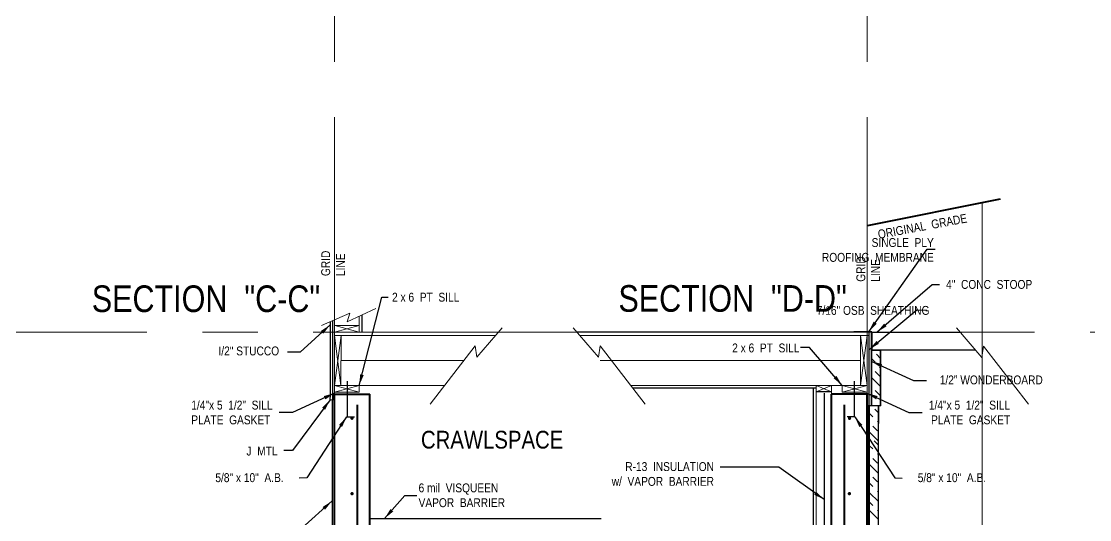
# Model space of a CAD drawing. Header units: inches. Extents: x 2775 to 28360, y 1488 to 9823.
# Drawn here: x 11702.7 to 11943.4, y 2059.6 to 2171.8 of the extents above; entities that cross this region are included whole.
import ezdxf

# ---------------------------------------------------------------- set-up
doc = ezdxf.new("R2010")
doc.units = ezdxf.units.IN
doc.header["$LTSCALE"] = 0.5
doc.header["$MEASUREMENT"] = 0
doc.linetypes.add('CENTER', pattern=[2, 1.25, -0.25, 0.25, -0.25])
for name, color, linetype, lineweight in [('CONCRETE', 7, 'CONTINUOUS', 30), ('FOUNDATION', 7, 'CONTINUOUS', 40), ('FOUNDATION TEXT', 7, 'CONTINUOUS', 9), ('LAYOUT', 6, 'CONTINUOUS', 9)]:
    doc.layers.add(name, color=color, linetype=linetype, lineweight=lineweight)
doc.layers.add('INSULATION', color=30, linetype='CONTINUOUS')
doc.styles.add('ARCHENT', font='technical.ttf', dxfattribs={"height": 2})
doc.linetypes.add('BATTING', pattern='A,0.0001,-0.1,[134,ltypeshp.shx,S=0.1,R=0,X=-0.1,Y=0],-0.2,[134,ltypeshp.shx,S=0.1,R=180,X=0.1,Y=0],-0.1', length=0.4001)
doc.dimstyles.new('ARCHENTLTD', dxfattribs={"dimtxt": 12, "dimasz": 6, "dimexe": 9, "dimexo": 3, "dimgap": 1, "dimtad": 0, "dimdec": 4, "dimzin": 1, "dimdsep": 46, "dimlunit": 4, "dimtxsty": 'ARCHENT', "dimcen": 6, "dimaunit": 1, "dimadec": 5, "dimazin": 0, "dimtfac": 1, "dimtdec": 4, "dimtofl": 0, "dimtmove": 0, "dimatfit": 3, "dimfxl": 1, "dimfrac": 2, "dimtolj": 1, "dimtzin": 0, "dimarcsym": 0})

msp = doc.modelspace()

# ---------------------------------------------------------------- linework, layer by layer
at = {"layer": 'CONCRETE', "color": 7, "linetype": 'Continuous', "lineweight": 20}
msp.add_line((11919.18515, 2130.99154), (11919.18515, 1982.7965), dxfattribs=at)
at = {"layer": 'CONCRETE', "color": 7, "lineweight": 9, "ltscale": 0.25}
for p, q in [((11770.32839, 2103.31399), (11776.72552, 2106.06373)), ((11776.05603, 2104.13144), (11782.52774, 2107.10415)), ((11776.72552, 2106.06373), (11776.05603, 2104.13144)), ((11773.21116, 2101.79677), (11778.80693, 2103.31006)), ((11773.32179, 2103.3078), (11778.80693, 2101.79838)), ((11805.33491, 2096.1504), (11811.0111, 2102.79899)), ((11832.69491, 2096.1504), (11827.01871, 2102.79899)), ((11919.04771, 2096.13184), (11913.37152, 2102.78043)), ((11794.78972, 2085.59008), (11804.94343, 2098.69253)), ((11804.94343, 2098.69253), (11805.33491, 2096.1504)), ((11833.08638, 2098.69253), (11832.69491, 2096.1504)), ((11843.24009, 2085.59008), (11833.08638, 2098.69253)), ((11919.43919, 2098.67397), (11919.04771, 2096.13184)), ((11929.5929, 2085.57152), (11919.43919, 2098.67397)), ((11773.21109, 2088.29677), (11778.80686, 2089.81006)), ((11773.21109, 2089.8078), (11778.80686, 2088.29838)), ((11893.21116, 2088.29677), (11887.61539, 2089.81006)), ((11893.21116, 2089.8078), (11887.61539, 2088.29838))]:
    msp.add_line(p, q, dxfattribs=at)
at = {"layer": 'CONCRETE', "color": 7, "linetype": 'Continuous', "lineweight": 30, "ltscale": 0.25}
for p, q in [((11772.27416, 2104.19791), (11772.27416, 2087.18714)), ((11772.71109, 2086.56214), (11772.71109, 2042.2914))]:
    msp.add_line(p, q, dxfattribs=at)
at = {"layer": 'CONCRETE', "color": 7, "linetype": 'Continuous', "ltscale": 1.5}
for p, q in [((11772.77416, 2104.41283), (11772.77416, 2086.56214)), ((11893.64809, 2101.79691), (11893.64809, 2085.2965)), ((11894.14809, 2101.79677), (11894.14809, 2085.2965)), ((11894.27309, 2101.85927), (11894.27309, 2097.73454)), ((11885.23702, 2088.33642), (11881.75861, 2088.33642))]:
    msp.add_line(p, q, dxfattribs=at)
at = {"layer": 'CONCRETE', "color": 7, "lineweight": 20, "ltscale": 0.25}
for p, q in [((11773.21109, 2088.04677), (11773.21109, 2104.55309)), ((11778.80334, 2101.79838), (11778.80686, 2105.39501)), ((11774.68045, 2089.80821), (11774.71131, 2101.0472)), ((11891.7418, 2089.80821), (11891.71095, 2101.0472)), ((11893.21116, 2088.04677), (11893.21116, 2101.04689)), ((11778.80686, 2088.29838), (11778.80686, 2089.80938)), ((11887.61539, 2088.29838), (11887.61539, 2089.80938))]:
    msp.add_line(p, q, dxfattribs=at)
at = {"layer": 'CONCRETE', "color": 7, "lineweight": 30, "ltscale": 0.25}
msp.add_line((11779.43186, 2101.79856), (11779.43186, 2105.68209), dxfattribs=at)
at = {"layer": 'CONCRETE', "color": 7, "linetype": 'Continuous', "lineweight": 9, "ltscale": 0.125}
for p, q in [((11773.21116, 2101.79677), (11810.16455, 2101.80741)), ((11773.21138, 2101.04677), (11809.52408, 2101.05723)), ((11893.64809, 2101.04691), (11828.49875, 2101.06541)), ((11881.75861, 2089.81103), (11885.23702, 2088.33642)), ((11885.23702, 2089.81005), (11881.75861, 2088.33642)), ((11773.21109, 2088.29677), (11778.80686, 2088.29856)), ((11893.21116, 2088.29677), (11887.61539, 2088.29856))]:
    msp.add_line(p, q, dxfattribs=at)
at = {"layer": 'CONCRETE', "color": 7, "linetype": 'Continuous', "lineweight": 20, "ltscale": 0.125}
for p, q in [((11773.32179, 2103.3078), (11778.80693, 2103.30938)), ((11773.21109, 2089.8078), (11798.06367, 2089.81482)), ((11893.21116, 2089.8078), (11839.95993, 2089.82283)), ((11881.75861, 1995.25644), (11881.75861, 2089.81103)), ((11773.21109, 2086.56214), (11772.27416, 2086.56214))]:
    msp.add_line(p, q, dxfattribs=at)
at = {"layer": 'CONCRETE', "color": 7, "linetype": 'Continuous', "lineweight": 30, "ltscale": 0.125}
for p, q in [((11894.14809, 2101.79677), (11827.85828, 2101.81559)), ((11776.077, 2090.75541), (11776.077, 2082.75541)), ((11881.75861, 2089.18603), (11840.44438, 2089.1977)), ((11890.34525, 2090.75541), (11890.34525, 2082.75541)), ((11772.27416, 2086.56214), (11772.27416, 2087.06214)), ((11776.077, 2082.75541), (11777.71866, 2082.75541)), ((11890.34525, 2082.75541), (11888.7036, 2082.75541))]:
    msp.add_line(p, q, dxfattribs=at)
at = {"layer": 'CONCRETE', "lineweight": 30, "ltscale": 1.5}
for p, q in [((11894.27309, 2101.85927), (11890.27309, 2101.85927)), ((11894.27309, 2101.79677), (11914.21109, 2101.79704)), ((11894.27309, 2097.79704), (11917.62607, 2097.79704)), ((11781.21109, 2059.79677), (11833.33588, 2059.79677))]:
    msp.add_line(p, q, dxfattribs=at)
at = {"layer": 'CONCRETE', "lineweight": 20, "ltscale": 1.5}
for p, q in [((11894.21059, 2085.234), (11894.21059, 2101.79677)), ((11894.27309, 2097.73454), (11896.34319, 2097.73454)), ((11896.28069, 2097.67204), (11894.27309, 2097.67204)), ((11894.27309, 2085.2965), (11894.27309, 2097.67204)), ((11896.34319, 2097.73454), (11896.34319, 2085.234)), ((11885.21116, 2087.79677), (11885.21173, 2089.81006)), ((11893.53069, 2085.234), (11894.21059, 2085.234)), ((11893.78069, 2085.1715), (11895.78069, 2085.1715)), ((11896.34319, 2085.234), (11895.84319, 2085.234)), ((11895.84319, 2085.234), (11895.84319, 2081.234))]:
    msp.add_line(p, q, dxfattribs=at)
at = {"layer": 'CONCRETE', "lineweight": 9, "ltscale": 1.5}
for p, q in [((11774.71131, 2101.0472), (11773.21109, 2089.8078)), ((11773.21138, 2101.04677), (11774.68045, 2089.80821)), ((11891.71095, 2101.0472), (11893.21116, 2089.8078)), ((11893.21087, 2101.04677), (11891.7418, 2089.80821))]:
    msp.add_line(p, q, dxfattribs=at)
at = {"layer": 'CONCRETE', "color": 7, "linetype": 'Continuous', "ltscale": 0.25}
for p, q in [((11896.28062, 2095.90317), (11895.32999, 2096.8538)), ((11896.28069, 2085.2965), (11896.28069, 2097.67204)), ((11895.0246, 2095.03787), (11894.28062, 2095.78185)), ((11896.28062, 2093.78185), (11896.08526, 2093.97721)), ((11896.28062, 2089.53921), (11894.28062, 2091.53921)), ((11896.08526, 2091.85589), (11895.0246, 2092.91655)), ((11896.08526, 2087.61324), (11895.0246, 2088.6739)), ((11895.78069, 2083.61795), (11894.94142, 2084.45722)), ((11895.78069, 1989.2965), (11895.78069, 2085.1715)), ((11894.5246, 2082.75263), (11893.78062, 2083.49662)), ((11894.52468, 2082.75264), (11893.78069, 2083.49663)), ((11895.58526, 2079.57065), (11894.5246, 2080.63131)), ((11895.78062, 2081.49662), (11895.58526, 2081.69197)), ((11895.78062, 2077.25398), (11893.78062, 2079.25398)), ((11895.78062, 2076.34586), (11894.82999, 2077.29649)), ((11894.5246, 2075.48056), (11893.78062, 2076.22454)), ((11895.58526, 2072.29858), (11894.5246, 2073.35924)), ((11895.78062, 2074.22454), (11895.58526, 2074.4199)), ((11895.78062, 2069.9819), (11893.78062, 2071.9819)), ((11894.5246, 2066.99528), (11893.78062, 2067.73926)), ((11895.58526, 2068.05594), (11894.5246, 2069.1166)), ((11895.78062, 2063.61794), (11893.78062, 2065.61794)), ((11895.78062, 2065.73926), (11895.58526, 2065.93462)), ((11894.5246, 2062.75263), (11893.78062, 2063.49662)), ((11895.78062, 2059.61794), (11893.78062, 2061.61794)), ((11895.78062, 2061.49662), (11895.58526, 2061.69197))]:
    msp.add_line(p, q, dxfattribs=at)
at = {"layer": 'CONCRETE', "color": 7, "linetype": 'Continuous', "lineweight": 30}
msp.add_line((11881.13361, 1993.7965), (11881.13361, 2089.18621), dxfattribs=at)
at = {"layer": 'CONCRETE', "color": 7, "linetype": 'Continuous', "lineweight": 40, "ltscale": 0.15}
for p, q in [((11778.3775, 2085.41617), (11778.3775, 2012.78701)), ((11888.04475, 2085.46468), (11888.04475, 1988.7965))]:
    msp.add_line(p, q, dxfattribs=at)
at = {"layer": 'CONCRETE', "color": 7, "linetype": 'Continuous', "lineweight": 20, "ltscale": 0.25}
for p, q in [((11893.21116, 2085.2965), (11893.64809, 2085.2965)), ((11893.64809, 2085.2965), (11894.14809, 2085.2965)), ((11893.78069, 2085.1715), (11893.78069, 1989.2965)), ((11894.27309, 2085.2965), (11896.28069, 2085.2965))]:
    msp.add_line(p, q, dxfattribs=at)
at = {"layer": 'CONCRETE', "linetype": 'Continuous', "lineweight": 25, "ltscale": 0.25}
msp.add_line((11893.53069, 2085.234), (11893.53069, 1989.2965), dxfattribs=at)
at = {"layer": 'CONCRETE', "color": 1, "linetype": 'Continuous', "ltscale": 1.5, "const_width": 0.375}
for points in [[(11777.3458, 2082.41427, -1), (11776.9708, 2082.41427, -1)], [(11889.07645, 2082.41427, 1), (11889.45145, 2082.41427, 1)], [(11777.37503, 2065.41427, -1), (11777.00003, 2065.41427, -1)], [(11889.04722, 2065.41427, 1), (11889.42222, 2065.41427, 1)]]:
    msp.add_lwpolyline(points, format="xyb", close=True, dxfattribs=at)
at = {"layer": 'FOUNDATION', "color": 6, "ltscale": 1.5}
msp.add_line((11923.21123, 2131.79675), (11893.21123, 2125.79675), dxfattribs=at)
at = {"layer": 'FOUNDATION', "ltscale": 1.5}
for p, q in [((11773.21109, 2087.79677), (11781.21109, 2087.79677)), ((11773.21109, 2011.79676), (11773.21109, 2087.79677)), ((11781.21109, 2011.79676), (11781.21109, 2087.79677)), ((11885.21116, 1988.7965), (11885.21116, 2087.79677)), ((11893.21116, 2087.79677), (11885.21116, 2087.79677)), ((11893.21116, 1988.7965), (11893.21116, 2087.79677))]:
    msp.add_line(p, q, dxfattribs=at)
at = {"layer": 'INSULATION', "linetype": 'BATTING', "lineweight": 9, "ltscale": 25}
for p, q in [((11774.71131, 2095.44628), (11802.42776, 2095.44628)), ((11891.71095, 2095.44628), (11833.08638, 2095.44628))]:
    msp.add_line(p, q, dxfattribs=at)
at = {"layer": 'INSULATION', "linetype": 'BATTING', "ltscale": 8}
msp.add_line((11883.53132, 2088.08991), (11883.4995, 1995.25644), dxfattribs=at)
at = {"layer": 'LAYOUT', "color": 1, "linetype": 'CENTER', "lineweight": 9, "ltscale": 100}
for p, q in [((11773.21109, 1487.75827), (11773.21109, 2432.3433)), ((11893.21109, 1487.75827), (11893.21109, 2432.3433)), ((11268.46182, 2101.79677), (14912.48077, 2101.79677))]:
    msp.add_line(p, q, dxfattribs=at)

# ---------------------------------------------------------------- texts
at = {"layer": 'CONCRETE', "color": 7, "linetype": 'Continuous', "lineweight": 9, "ltscale": 0.125, "style": 'ARCHENT'}
for s, insert, char_height, attachment_point in [('SINGLE  PLY\\PROOFING  MEMBRANE', (11908.24876, 2122.99513), 2, 3), ('4"  CONC  STOOP', (11930.42617, 2113.56791), 2, 3), ('SECTION  "C-C"', (11718.55898, 2112.34003), 6, 1), ('SECTION  "D-D"', (11837.20553, 2112.40254), 6, 1), ('7/16" OSB  SHEATHING', (11907.27709, 2107.71104), 2, 3), ('I/2" STUCCO', (11747.0951, 2098.57393), 2, 1), ('1/2" WONDERBOARD', (11932.80387, 2092.03929), 2, 3), ('1/4"x 5  1/2"  SILL  \\PPLATE  GASKET', (11740.97035, 2086.37106), 2, 1), ('1/4"x 5  1/2"  SILL  \\PPLATE  GASKET', (11925.4519, 2086.37106), 2, 3), ('J  MTL', (11753.39644, 2076.01669), 2, 1), ('5/8" x 10"  A.B.', (11746.39399, 2070.01817), 2, 1), ('5/8" x 10"  A.B.', (11920.02826, 2070.01817), 2, 3)]:
    msp.add_mtext(s, dxfattribs=dict(at, insert=insert, char_height=char_height, attachment_point=attachment_point))
at = {"layer": 'CONCRETE', "color": 7, "linetype": 'Continuous', "lineweight": 9, "ltscale": 0.125, "char_height": 2, "attachment_point": 1, "rotation": 90, "style": 'ARCHENT'}
for insert in [(11770.24946, 2114.44719), (11890.80692, 2113.16824)]:
    msp.add_mtext('GRID\\PLINE', dxfattribs=dict(at, insert=insert))
at = {"layer": 'CONCRETE', "color": 7, "linetype": 'Continuous', "lineweight": 9, "ltscale": 0.125, "style": 'ARCHENT'}
for s, insert, char_height, width, attachment_point in [('2 x 6  PT  SILL', (11786.20329, 2110.69002), 2, 19.8125, 1), ('2 x 6  PT  SILL', (11877.98715, 2099.24921), 2, 19.8125, 3), ('CRAWLSPACE', (11792.71553, 2079.57469), 4, 36.0625, 1), ('6 mil  VISQUEEN  \\PVAPOR  BARRIER', (11792.1763, 2067.71527), 2, 36.0625, 1)]:
    msp.add_mtext(s, dxfattribs=dict(at, insert=insert, char_height=char_height, width=width, attachment_point=attachment_point))
at = {"layer": 'CONCRETE', "color": 7, "linetype": 'Continuous', "lineweight": 9, "ltscale": 0.15, "insert": (11858.72827, 2072.51009), "char_height": 2, "attachment_point": 3, "style": 'ARCHENT'}
msp.add_mtext('R-13  INSULATION  \\Pw/  VAPOR  BARRIER', dxfattribs=at)
at = {"layer": 'FOUNDATION TEXT', "color": 7, "linetype": 'Continuous', "lineweight": 9, "ltscale": 0.125, "insert": (11915.5223, 2128.51424), "char_height": 2, "width": 22.375, "attachment_point": 3, "rotation": 10.5403126, "style": 'ARCHENT'}
msp.add_mtext('ORIGINAL  GRADE', dxfattribs=at)

# ---------------------------------------------------------------- leaders
at = {"layer": 'CONCRETE', "color": 7, "linetype": 'Continuous', "lineweight": 20, "ltscale": 0.125}
for points in [[(11893.59202, 2101.90448), (11906.75962, 2120.48447), (11908.55202, 2120.48447)], [(11895.43447, 2101.78758), (11907.88368, 2112.55718), (11909.56149, 2112.55718)], [(11893.70517, 2097.91285), (11904.39537, 2106.81422), (11906.7011, 2106.76188)], [(11894.15752, 2095.28013), (11903.66857, 2090.90305), (11906.63556, 2090.90305)], [(11773.27345, 2088.07017), (11763.7624, 2083.69309), (11760.79541, 2083.69309)], [(11893.1488, 2088.07017), (11902.65985, 2083.69309), (11905.62684, 2083.69309)], [(11784.50129, 2059.79677), (11789.08038, 2064.97561), (11791.76806, 2064.97561)]]:
    msp.add_leader(points, dimstyle='ARCHENTLTD', override={"dimasz": 2.5, "dimgap": 2, "dimtad": 0}, dxfattribs=at)
at = {"layer": 'CONCRETE', "color": 7, "linetype": 'Continuous', "lineweight": 9, "ltscale": 0.125}
for points in [[(11778.80686, 2089.81006), (11783.87157, 2109.68135), (11785.35423, 2109.68135)], [(11887.61539, 2089.81006), (11880.28242, 2098.32778), (11878.24469, 2098.32778)], [(11772.27416, 2086.56214), (11763.75349, 2075.13976), (11761.79344, 2075.13976)]]:
    msp.add_leader(points, dimstyle='ARCHENTLTD', override={"dimasz": 2.5, "dimgap": 2, "dimtad": 0}, dxfattribs=at)
at = {"layer": 'CONCRETE', "color": 7, "lineweight": 9, "ltscale": 0.25}
for points in [[(11772.27111, 2103.44429), (11765.48012, 2097.2777), (11762.64663, 2097.2777)], [(11775.96863, 2082.75541), (11766.97384, 2068.95424), (11765.28449, 2068.93409)], [(11890.45362, 2082.75541), (11899.44841, 2068.95424), (11901.13777, 2068.93409)], [(11772.67848, 2063.77123), (11765.88749, 2057.60465), (11763.05401, 2057.60465)]]:
    msp.add_leader(points, dimstyle='ARCHENTLTD', override={"dimasz": 2.5, "dimgap": 2, "dimtad": 0}, dxfattribs=at)
at = {"layer": 'CONCRETE', "color": 7, "linetype": 'Continuous', "lineweight": 9, "ltscale": 0.15}
msp.add_leader([(11883.57668, 2064.06004), (11873.30799, 2071.37155), (11860.11847, 2071.37155)], dimstyle='ARCHENTLTD', override={"dimasz": 2.5, "dimgap": 2, "dimtad": 0}, dxfattribs=at)

doc.saveas('drawing.dxf')
